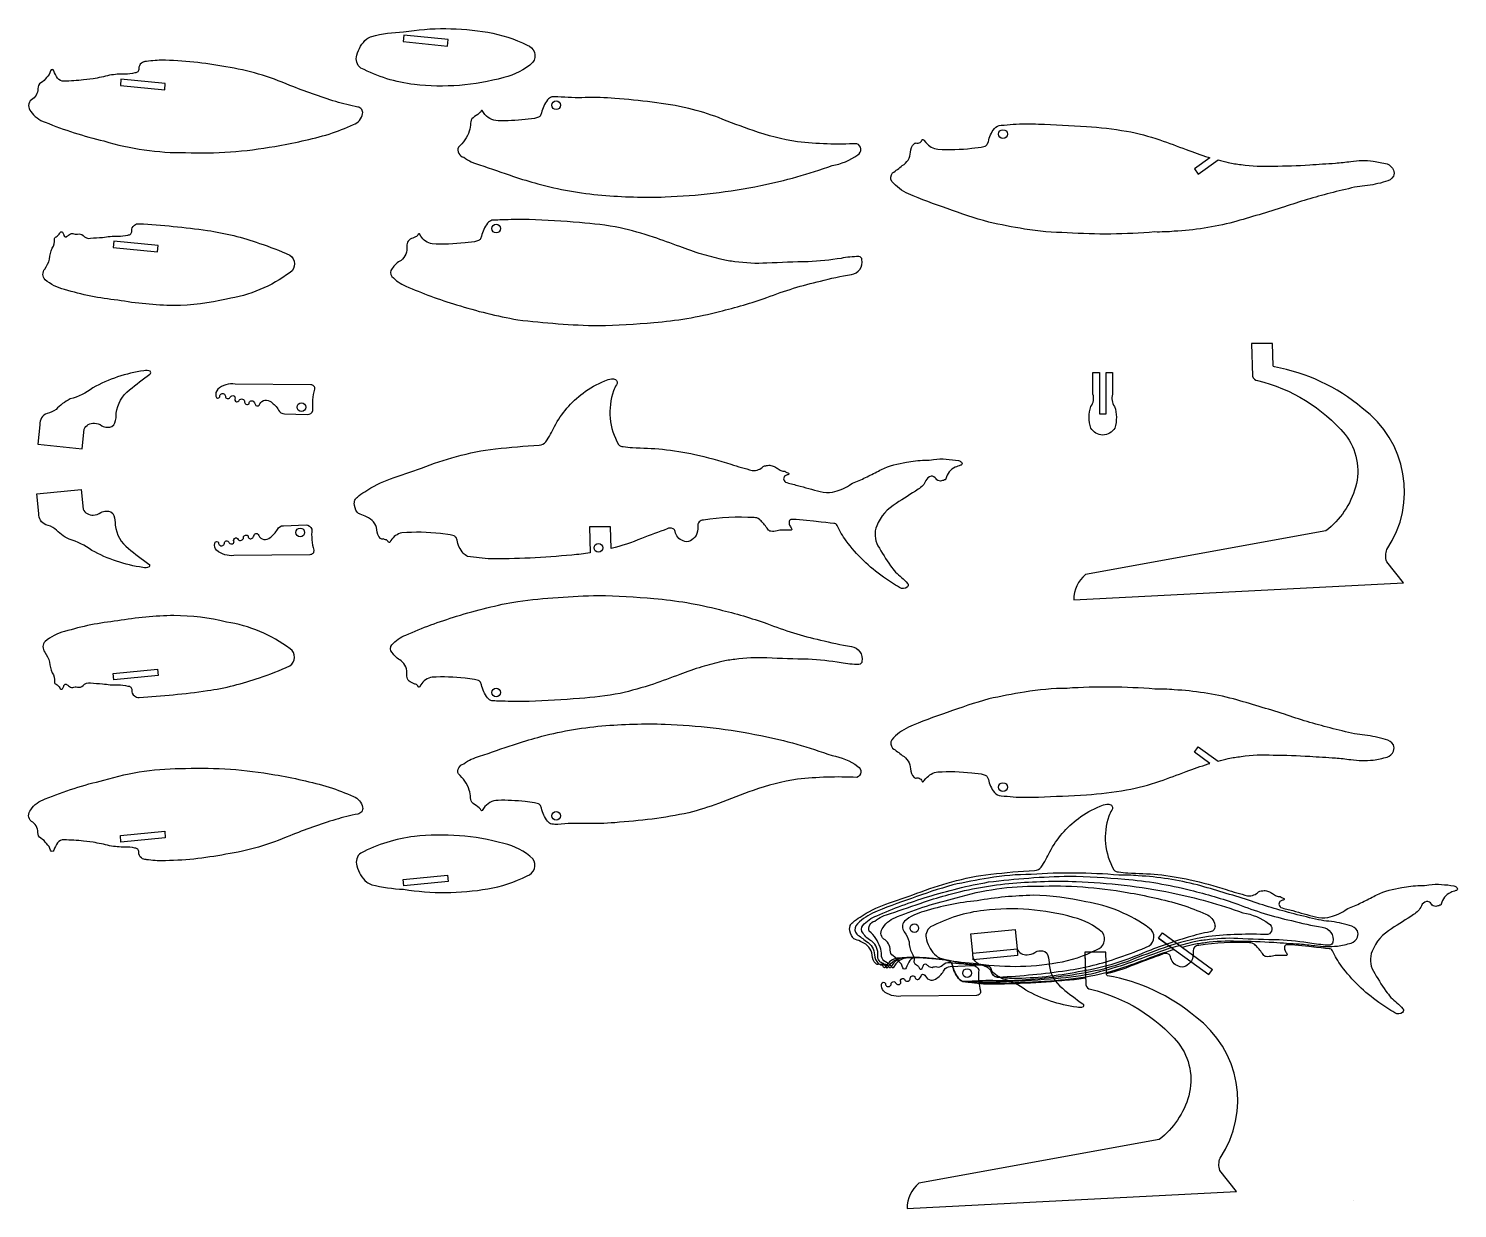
# Model space of a CAD drawing. Header units: millimetres. Extents: x 2135 to 2791, y 8674 to 9215.
import ezdxf

# ---------------------------------------------------------------- set-up
doc = ezdxf.new("R2010")
doc.units = ezdxf.units.MM
doc.layers.get('0').update_dxf_attribs({"color": 6})

msp = doc.modelspace()

# ---------------------------------------------------------------- linework, layer by layer
at = {"color": 5}
for p, q in [((2574.52, 9160.97), (2574.52, 9160.97)), ((2388.85, 8982.15), (2388.85, 8982.15)), ((2574.52, 8872.35), (2574.52, 8872.35)), ((2654.02, 8797.49), (2655.78, 8799.92)), ((2655.78, 8799.92), (2678.86, 8783.19)), ((2654.02, 8797.49), (2677.1, 8780.76)), ((2558.05, 8787), (2558.05, 8787)), ((2677.1, 8780.76), (2678.86, 8783.19)), ((2743.72, 8677.2), (2743.72, 8677.2))]:
    msp.add_line(p, q, dxfattribs=at)
at = {"color": 1}
for points in [[(2292.95, 9211.28, -0.05178), (2307.55, 9213.35, -0.083262), (2346.23, 9213.15, -0.077776), (2364.21, 9207.21, -0.518816), (2366.91, 9199.38, -0.127104), (2353.51, 9192.38, -0.096401), (2312.51, 9189.18, -0.090108), (2287.97, 9196.77, -0.344002), (2286.18, 9202.65, -0.158404), (2290.67, 9210.09, -0.054628)], [(2191.27, 9057.63, 0.177216), (2188.42, 9057.87, 0.09015), (2164.96, 9050.01, -0.101024), (2154.54, 9044.9, 0.094072), (2148.09, 9040.04, -0.094848), (2143.93, 9038.27, 0.317842), (2140.62, 9033.07), (2139.74, 9024.11), (2160.09, 9022.11), (2160.97, 9031.06, -0.313068), (2165.66, 9033.78, -0.154737), (2169.1, 9032.65, 0.140588), (2171.57, 9031.97, 0.384314), (2175.13, 9034.04, 0.081159), (2175.71, 9038.37, -0.20303), (2181.84, 9049.14, -0.021344), (2191.15, 9056.27, 0.474811)], [(2190.76, 8967.82, -0.177216), (2187.92, 8967.58, -0.09015), (2164.46, 8975.44, 0.101024), (2154.04, 8980.54, -0.094072), (2147.59, 8985.4, 0.094848), (2143.42, 8987.17, -0.317842), (2140.12, 8992.38), (2139.24, 9001.33), (2159.59, 9003.34), (2160.47, 8994.38, 0.313068), (2165.16, 8991.67, 0.154737), (2168.6, 8992.8, -0.140588), (2171.07, 8993.47, -0.384314), (2174.62, 8991.4, -0.081159), (2175.21, 8987.07, 0.20303), (2181.34, 8976.31, 0.021344), (2190.65, 8969.17, -0.474811)], [(2292.95, 8822.04, 0.05178), (2307.55, 8819.97, 0.083262), (2346.23, 8820.17, 0.077776), (2364.21, 8826.11, 0.518816), (2366.91, 8833.94, 0.127104), (2353.51, 8840.94, 0.096401), (2312.51, 8844.14, 0.090108), (2287.97, 8836.55, 0.344002), (2286.18, 8830.67, 0.158404), (2290.67, 8823.23, 0.054628)], [(2554.36, 8788.15, 0.05178), (2568.96, 8786.09, 0.083262), (2607.64, 8786.28, 0.077776), (2625.62, 8792.23, 0.518816), (2628.32, 8800.05, 0.127104), (2614.92, 8807.05, 0.096401), (2573.92, 8810.26, 0.090108), (2549.39, 8802.66, 0.344002), (2547.6, 8796.78, 0.158404), (2552.08, 8789.35, 0.054628)], [(2619.38, 8766.01, -0.177216), (2616.53, 8765.78, -0.09015), (2593.08, 8773.64, 0.101024), (2582.66, 8778.74, -0.094072), (2576.21, 8783.6, 0.094848), (2572.04, 8785.37, -0.317842), (2568.74, 8790.58), (2567.86, 8799.53), (2588.21, 8801.54), (2589.09, 8792.58, 0.313068), (2593.78, 8789.87, 0.154737), (2597.21, 8791, -0.140588), (2599.69, 8791.67, -0.384314), (2603.24, 8789.6, -0.081159), (2603.83, 8785.27, 0.20303), (2609.95, 8774.5, 0.021344), (2619.27, 8767.37, -0.474811)]]:
    msp.add_lwpolyline(points, format="xyb", close=True, dxfattribs=at)
for points in [[(2307.33, 9208.86), (2327.68, 9206.85), (2327.97, 9209.84), (2307.62, 9211.84)], [(2307.33, 8824.46), (2327.68, 8826.46), (2327.97, 8823.48), (2307.62, 8821.47)], [(2568.74, 8790.58), (2589.09, 8792.58), (2589.38, 8789.6), (2569.03, 8787.59)], [(2568.74, 8790.58), (2589.09, 8792.58), (2589.38, 8789.6), (2569.03, 8787.59)], [(2568.74, 8790.58), (2589.09, 8792.58), (2589.38, 8789.6), (2569.03, 8787.59)]]:
    msp.add_lwpolyline(points, close=True, dxfattribs=at)
at = {"color": 2}
for points in [[(2189.45, 9199.7, 0.233512), (2187.3, 9198.96, 0.282358), (2186.08, 9196.38, -0.438262), (2184.27, 9194.51, -0.062507), (2179.71, 9194, 0.04976), (2172.66, 9193.43, -0.022133), (2165.08, 9191.82), (2160.73, 9191.31, -0.025396), (2151.73, 9190.71, -0.252993), (2148.72, 9192.07, -0.052076), (2147.02, 9195.47, 0.839649), (2145.56, 9195.47, -0.162763), (2143.64, 9192.44, -0.119756), (2141.16, 9189.97, 0.288794), (2139.75, 9187.26, -0.266261), (2136.74, 9182.21, 0.423782), (2136.47, 9176.89, 0.170625), (2143.1, 9171.92, 0.038564), (2170.05, 9163.3, 0.076243), (2207.54, 9157.95, 0.053167), (2248.46, 9160.81, 0.02592), (2273.46, 9166.46, 0.018567), (2284.63, 9170.79, 0.256888), (2288.74, 9175.77, 0.448334), (2286.56, 9178.87, -0.018693), (2276.43, 9181.36, -0.020641), (2255.41, 9188.79, 0.06349), (2226.04, 9197.32, 0.044548), (2196.45, 9200.34, 0.033252), (2188.63, 9199.67)], [(2189.45, 8833.62, -0.233512), (2187.3, 8834.35, -0.282358), (2186.08, 8836.94, 0.438262), (2184.27, 8838.81, 0.062507), (2179.71, 8839.32, -0.04976), (2172.66, 8839.89, 0.022133), (2165.08, 8841.5), (2160.73, 8842.01, 0.025396), (2151.73, 8842.61, 0.252993), (2148.72, 8841.25, 0.052076), (2147.02, 8837.85, -0.839649), (2145.56, 8837.85, 0.162763), (2143.64, 8840.88, 0.119756), (2141.16, 8843.35, -0.288794), (2139.75, 8846.06, 0.266261), (2136.74, 8851.11, -0.423782), (2136.47, 8856.43, -0.170625), (2143.1, 8861.4, -0.038564), (2170.05, 8870.01, -0.076243), (2207.54, 8875.37, -0.053167), (2248.46, 8872.51, -0.02592), (2273.46, 8866.86, -0.018567), (2284.63, 8862.53, -0.256888), (2288.74, 8857.55, -0.448334), (2286.56, 8854.45, 0.018693), (2276.43, 8851.96, 0.020641), (2255.41, 8844.53, -0.06349), (2226.04, 8836, -0.044548), (2196.45, 8832.98, -0.033252), (2188.63, 8833.65)], [(2580.61, 8779.61, -0.233512), (2578.46, 8780.35, -0.282358), (2577.24, 8782.93, 0.438262), (2575.42, 8784.8, 0.062507), (2570.87, 8785.31, -0.04976), (2563.82, 8785.88, 0.022133), (2556.24, 8787.49), (2551.89, 8788, 0.025396), (2542.89, 8788.6, 0.252993), (2539.88, 8787.24, 0.052076), (2538.18, 8783.84, -0.839649), (2536.72, 8783.84, 0.162763), (2534.8, 8786.87, 0.119756), (2532.32, 8789.34, -0.288794), (2530.91, 8792.05, 0.266261), (2527.9, 8797.1, -0.423782), (2527.63, 8802.42, -0.170625), (2534.25, 8807.39, -0.038564), (2561.21, 8816.01, -0.076243), (2598.7, 8821.36, -0.053167), (2639.62, 8818.5, -0.02592), (2664.62, 8812.85, -0.018567), (2675.79, 8808.52, -0.256888), (2679.9, 8803.54, -0.448334), (2677.72, 8800.44, 0.018693), (2667.59, 8797.95, 0.020641), (2646.57, 8790.52, -0.06349), (2617.2, 8781.99, -0.044548), (2587.61, 8778.97, -0.033252), (2579.79, 8779.64)]]:
    msp.add_lwpolyline(points, format="xyb", dxfattribs=at)
for points in [[(2177.58, 9188.73), (2197.93, 9186.73), (2198.22, 9189.71), (2177.87, 9191.72)], [(2177.58, 8844.59), (2197.93, 8846.59), (2198.22, 8843.61), (2177.87, 8841.6)]]:
    msp.add_lwpolyline(points, close=True, dxfattribs=at)
at = {"color": 7}
for points in [[(2350.96, 9172.57, -0.25555), (2344.28, 9176.29), (2343.67, 9177.3, 0.377001), (2343.14, 9177.17, -0.126525), (2342.31, 9176.06, -0.028739), (2339.45, 9173.97, 0.205796), (2338.28, 9171.4, -0.112113), (2337.68, 9167.84, -0.146466), (2332.7, 9160.47, 0.437626), (2335.19, 9155.81, 0.103541), (2342.48, 9152.37, 0.003281), (2358.04, 9147.04, 0.019092), (2369.22, 9143.68, 0.047219), (2398.55, 9138.43, 0.029546), (2427.62, 9137.63, 0.040312), (2471.52, 9142.83, 0.037282), (2504.21, 9152.03, 0.122966), (2515.98, 9156.97, 0.655428), (2515.58, 9162.04, -0.037312), (2488.3, 9162.87, -0.045925), (2468.01, 9168.03, -0.011518), (2452.15, 9173.99, 0.026937), (2438.4, 9178.25, 0.021352), (2421.61, 9181.15, 0.009159), (2404.48, 9182.83, 0.026394), (2390.96, 9183.19, -0.03262), (2378.39, 9183.6, 0.010082), (2375.64, 9183.54, 0.164308), (2373.66, 9182.13, 0.126152), (2370.87, 9176.16), (2370.39, 9174.98, -0.129927), (2369.46, 9174.16), (2367.65, 9173.67), (2363.31, 9173.16, -0.034804)], [(2350.96, 8860.75, 0.25555), (2344.28, 8857.03), (2343.67, 8856.02, -0.377001), (2343.14, 8856.15, 0.126525), (2342.31, 8857.26, 0.028739), (2339.45, 8859.34, -0.205796), (2338.28, 8861.92, 0.112113), (2337.68, 8865.48, 0.146466), (2332.7, 8872.85, -0.437626), (2335.19, 8877.51, -0.103541), (2342.48, 8880.95, -0.003281), (2358.04, 8886.28, -0.019092), (2369.22, 8889.64, -0.047219), (2398.55, 8894.88, -0.029546), (2427.62, 8895.69, -0.040312), (2471.52, 8890.49, -0.037282), (2504.21, 8881.29, -0.122966), (2515.98, 8876.35, -0.655428), (2515.58, 8871.28, 0.037312), (2488.3, 8870.45, 0.045925), (2468.01, 8865.29, 0.011518), (2452.15, 8859.33, -0.026937), (2438.4, 8855.06, -0.021352), (2421.61, 8852.17, -0.009159), (2404.48, 8850.49, -0.026394), (2390.96, 8850.13, 0.03262), (2378.39, 8849.72, -0.010082), (2375.64, 8849.78, -0.164308), (2373.66, 8851.19, -0.126152), (2370.87, 8857.16), (2370.39, 8858.34, 0.129927), (2369.46, 8859.16), (2367.65, 8859.65), (2363.31, 8860.16, 0.034804)], [(2539.55, 8788.59, 0.25555), (2532.87, 8784.87), (2532.26, 8783.86, -0.377001), (2531.73, 8783.99, 0.126525), (2530.9, 8785.1, 0.028739), (2528.03, 8787.18, -0.205796), (2526.86, 8789.76, 0.112113), (2526.27, 8793.32, 0.146466), (2521.29, 8800.69, -0.437626), (2523.78, 8805.35, -0.103541), (2531.06, 8808.79, -0.003281), (2546.63, 8814.12, -0.019092), (2557.81, 8817.48, -0.047219), (2587.14, 8822.72, -0.029546), (2616.21, 8823.53, -0.040312), (2660.1, 8818.33, -0.037282), (2692.79, 8809.13, -0.122966), (2704.57, 8804.19, -0.655428), (2704.17, 8799.12, 0.037312), (2676.89, 8798.29, 0.045925), (2656.59, 8793.13, 0.011518), (2640.74, 8787.17, -0.026937), (2626.99, 8782.9, -0.021352), (2610.2, 8780.01, -0.009159), (2593.07, 8778.33, -0.026394), (2579.54, 8777.97, 0.03262), (2566.97, 8777.56, -0.010082), (2564.23, 8777.62, -0.164308), (2562.25, 8779.03, -0.126152), (2559.45, 8785), (2558.98, 8786.18, 0.129927), (2558.05, 8787), (2556.24, 8787.49), (2551.89, 8788, 0.034804)]]:
    msp.add_lwpolyline(points, format="xyb", close=True, dxfattribs=at)
at = {"color": 5}
for points in [[(2670.5, 9150.48), (2672.26, 9148.05), (2681.37, 9154.65, -0.002019), (2686.03, 9153.43, 0.031134), (2691.93, 9152.46, 0.04883), (2706.71, 9151.79, 0.016635), (2723.39, 9152.36, 0.000525), (2735.2, 9153.12, 0.014406), (2742.23, 9153.88, -0.064039), (2752.59, 9154.07, -0.021836), (2758.94, 9152.75, -0.211501), (2761.81, 9149.94, -0.215185), (2761.8, 9147.11, -0.208934), (2758.21, 9144.66, -0.048672), (2748.72, 9142.72, 0.019904), (2743.99, 9142.05, 0.003846), (2732.76, 9139.35, 0.018554), (2711.82, 9133.07, -0.007664), (2688.43, 9126.04, -0.049241), (2661.22, 9121.84, -0.027825), (2652.28, 9121.53, -0.03773), (2612.07, 9121.18, -0.038881), (2592.54, 9122.87, -0.015815), (2576.13, 9126.06, -0.022192), (2557.09, 9132.28, -0.021332), (2539.25, 9139.01, -0.102955), (2531.59, 9144.77, -0.323401), (2531.97, 9148.62, 0.013714), (2536.44, 9151.97, 0.255446), (2540.19, 9158.11, -0.225828), (2541.92, 9162.03, -0.275964), (2543.09, 9162.32, 0.159944), (2544.18, 9162.47, 0.239198), (2545.44, 9163.66, -0.450537), (2545.91, 9164, -0.24727), (2546.33, 9163.62), (2547.3, 9162.56, 0.194392), (2552.7, 9159.51, 0.044172), (2568.37, 9159.97), (2572.71, 9160.48), (2574.52, 9160.97, 0.129927), (2575.45, 9161.79), (2575.93, 9162.97, -0.126152), (2578.72, 9168.94, -0.244017), (2581.85, 9170.51, 0.013221), (2587.29, 9171.01, -0.020551), (2599, 9171.07, -0.00391), (2620.95, 9170, -0.02216), (2639.38, 9167.81, -0.035782), (2654.62, 9163.79, -0.005856), (2666.72, 9159.36, 0.00531), (2676.82, 9155.8, -0.000327), (2677.58, 9155.61)], [(2632.94, 9057.1), (2632.94, 9047.1, 0.248082), (2633.85, 9041.52, -0.15829), (2633.96, 9031.57, -0.241028), (2628.44, 9028.33, -0.241097), (2622.92, 9031.57, -0.15829), (2623.02, 9041.52, 0.248082), (2623.94, 9047.1), (2623.94, 9057.1), (2626.94, 9057.1), (2626.94, 9038.04), (2629.94, 9038.04), (2629.94, 9057.1)], [(2670.5, 8882.84), (2672.26, 8885.27), (2681.37, 8878.67, 0.002019), (2686.03, 8879.89, -0.031134), (2691.93, 8880.86, -0.04883), (2706.71, 8881.53, -0.016635), (2723.39, 8880.95, -0.000525), (2735.2, 8880.2, -0.014406), (2742.23, 8879.44, 0.064039), (2752.59, 8879.25, 0.021836), (2758.94, 8880.56, 0.211501), (2761.81, 8883.37, 0.215185), (2761.8, 8886.21, 0.208934), (2758.21, 8888.66, 0.048672), (2748.72, 8890.6, -0.019904), (2743.99, 8891.26, -0.003846), (2732.76, 8893.96, -0.018554), (2711.82, 8900.24, 0.007664), (2688.43, 8907.28, 0.049241), (2661.22, 8911.48, 0.027825), (2652.28, 8911.79, 0.03773), (2612.07, 8912.14, 0.038881), (2592.54, 8910.44, 0.015815), (2576.13, 8907.26, 0.022192), (2557.09, 8901.04, 0.021332), (2539.25, 8894.31, 0.102955), (2531.59, 8888.55, 0.323401), (2531.97, 8884.7, -0.013714), (2536.44, 8881.34, -0.255446), (2540.19, 8875.21, 0.225828), (2541.92, 8871.29, 0.275964), (2543.09, 8871, -0.159944), (2544.18, 8870.85, -0.239198), (2545.44, 8869.66, 0.450537), (2545.91, 8869.31, 0.24727), (2546.33, 8869.7), (2547.3, 8870.76, -0.194392), (2552.7, 8873.81, -0.044172), (2568.37, 8873.35), (2572.71, 8872.84), (2574.52, 8872.35, -0.129927), (2575.45, 8871.53), (2575.93, 8870.35, 0.126152), (2578.72, 8864.38, 0.244017), (2581.85, 8862.81, -0.013221), (2587.29, 8862.31, 0.020551), (2599, 8862.25, 0.00391), (2620.95, 8863.31, 0.02216), (2639.38, 8865.51, 0.035782), (2654.62, 8869.53, 0.005856), (2666.72, 8873.95, -0.00531), (2676.82, 8877.52, 0.000327), (2677.58, 8877.71)], [(2654.02, 8797.49), (2655.78, 8799.92), (2664.89, 8793.32, 0.002019), (2669.56, 8794.54, -0.031134), (2675.45, 8795.51, -0.04883), (2690.23, 8796.18, -0.016635), (2706.91, 8795.6, -0.000525), (2718.72, 8794.85, -0.014406), (2725.76, 8794.09, 0.064039), (2736.12, 8793.9, 0.021836), (2742.46, 8795.21, 0.211501), (2745.33, 8798.02, 0.215185), (2745.33, 8800.86, 0.208934), (2741.74, 8803.31, 0.048672), (2732.24, 8805.25, -0.019904), (2727.52, 8805.91, -0.003846), (2716.29, 8808.61, -0.018554), (2695.34, 8814.89, 0.007664), (2671.95, 8821.93, 0.049241), (2644.74, 8826.13, 0.027825), (2635.8, 8826.44, 0.03773), (2595.6, 8826.78, 0.038881), (2576.07, 8825.09, 0.015815), (2559.65, 8821.91, 0.022192), (2540.62, 8815.69, 0.021332), (2522.78, 8808.95, 0.102955), (2515.12, 8803.2, 0.323401), (2515.5, 8799.35, -0.013714), (2519.96, 8795.99, -0.255446), (2523.71, 8789.86, 0.225828), (2525.44, 8785.94, 0.275964), (2526.61, 8785.65, -0.159944), (2527.71, 8785.5, -0.239198), (2528.96, 8784.31, 0.450537), (2529.43, 8783.96, 0.24727), (2529.85, 8784.35), (2530.83, 8785.41, -0.194392), (2536.23, 8788.46, -0.044172), (2551.89, 8788), (2556.24, 8787.49), (2558.05, 8787, -0.129927), (2558.98, 8786.18), (2559.45, 8785, 0.126152), (2562.25, 8779.03, 0.244017), (2565.38, 8777.46, -0.013221), (2570.81, 8776.96, 0.020551), (2582.53, 8776.9, 0.00391), (2604.47, 8777.96, 0.02216), (2622.9, 8780.16, 0.035782), (2638.14, 8784.18, 0.005856), (2650.25, 8788.6, -0.00531), (2660.34, 8792.17, 0.000327), (2661.1, 8792.36)]]:
    msp.add_lwpolyline(points, format="xyb", close=True, dxfattribs=at)
at = {"color": 3}
for points in [[(2181.01, 9120.13, 0.438262), (2182.83, 9122, -0.282358), (2184.05, 9124.59, -0.233512), (2186.2, 9125.32, -0.022072), (2217.51, 9122.24, -0.050373), (2241.42, 9116.3, -0.032799), (2255.31, 9110.87, -0.541969), (2255.5, 9103, -0.122663), (2226.25, 9090.76, -0.056416), (2202.18, 9087.76, -0.037873), (2176.36, 9090.24, -0.048838), (2151.98, 9095.14, -0.113337), (2143.04, 9099.65, -0.362355), (2142.9, 9104.52, 0.086452), (2145.11, 9109.1, -0.104782), (2146.34, 9114.09, 0.205377), (2147.32, 9118.27, -0.236131), (2148.06, 9119.33, 0.157435), (2149.76, 9121, -0.552865), (2151.09, 9121.45, 0.119846), (2151.61, 9120.25, 0.373614), (2152.65, 9119.21, 0.047745), (2153.76, 9120.02, -0.216064), (2155.75, 9120.84, 0.199044), (2157.91, 9120.59, -0.280346), (2160.49, 9119.88, 0.259612), (2163.9, 9118.64, -0.016518), (2169.41, 9119.05, -0.04976), (2176.46, 9119.62, 0.062507)], [(2230.33, 9045.38, 1.017538), (2231.89, 9044.02, -0.70375), (2234.54, 9043.92, 0.722886), (2236.69, 9042.74, -0.592378), (2238.35, 9044.02, -0.178388), (2239.72, 9041.96, 0.59571), (2241.58, 9042.65, -0.490809), (2246.77, 9043.53, -0.113777), (2250.2, 9039.81, 0.312062), (2252.94, 9038.15), (2263.33, 9037.72, 0.312104), (2265.98, 9039.63, -0.09059), (2266.84, 9049.36, 0.475779), (2265.05, 9051.39), (2230.24, 9051.77, 0.211056), (2222.28, 9049.37, 0.236193), (2221.42, 9046.21, 0.782487), (2223.18, 9045.87, -1.01067), (2225.83, 9046.17, 0.744042), (2227.88, 9045.58, -0.805498)], [(2229.83, 8979.48, -1.017538), (2231.39, 8980.85, 0.70375), (2234.04, 8980.95, -0.722886), (2236.19, 8982.12, 0.592378), (2237.85, 8980.85, 0.178388), (2239.22, 8982.9, -0.59571), (2241.08, 8982.22, 0.490809), (2246.27, 8981.34, 0.113777), (2249.7, 8985.05, -0.312062), (2252.44, 8986.72), (2262.83, 8987.14, -0.312104), (2265.48, 8985.24, 0.09059), (2266.34, 8975.5, -0.475779), (2264.55, 8973.47), (2229.74, 8973.09, -0.211056), (2221.78, 8975.49, -0.236193), (2220.92, 8978.65, -0.782487), (2222.68, 8978.99, 1.01067), (2225.33, 8978.7, -0.744042), (2227.38, 8979.28, 0.805498)], [(2181.01, 8913.19, -0.438262), (2182.83, 8911.32, 0.282358), (2184.05, 8908.73, 0.233512), (2186.2, 8908, 0.022072), (2217.51, 8911.08, 0.050373), (2241.42, 8917.02, 0.032799), (2255.31, 8922.45, 0.541969), (2255.5, 8930.32, 0.122663), (2226.25, 8942.56, 0.056416), (2202.18, 8945.56, 0.037873), (2176.36, 8943.08, 0.048838), (2151.98, 8938.18, 0.113337), (2143.04, 8933.67, 0.362355), (2142.9, 8928.8, -0.086452), (2145.11, 8924.22, 0.104782), (2146.34, 8919.23, -0.205377), (2147.32, 8915.05, 0.236131), (2148.06, 8913.99, -0.157435), (2149.76, 8912.32, 0.552865), (2151.09, 8911.87, -0.119846), (2151.61, 8913.06, -0.373614), (2152.65, 8914.11, -0.047745), (2153.76, 8913.3, 0.216064), (2155.75, 8912.48, -0.199044), (2157.91, 8912.73, 0.280346), (2160.49, 8913.44, -0.259612), (2163.9, 8914.68, 0.016518), (2169.41, 8914.27, 0.04976), (2176.46, 8913.7, -0.062507)], [(2575.42, 8784.8, -0.438262), (2577.24, 8782.93, 0.282358), (2578.46, 8780.35, 0.233512), (2580.61, 8779.61, 0.022072), (2611.92, 8782.69, 0.050373), (2635.83, 8788.63, 0.032799), (2649.72, 8794.06, 0.541969), (2649.91, 8801.93, 0.122663), (2620.66, 8814.17, 0.056416), (2596.59, 8817.17, 0.037873), (2570.77, 8814.69, 0.048838), (2546.39, 8809.79, 0.113337), (2537.45, 8805.28, 0.362355), (2537.31, 8800.41, -0.086452), (2539.52, 8795.83, 0.104782), (2540.75, 8790.84, -0.205377), (2541.73, 8786.67, 0.236131), (2542.47, 8785.6, -0.157435), (2544.17, 8783.93, 0.552865), (2545.5, 8783.48, -0.119846), (2546.02, 8784.68, -0.373614), (2547.06, 8785.72, -0.047745), (2548.17, 8784.91, 0.216064), (2550.16, 8784.09, -0.199044), (2552.32, 8784.34, 0.280346), (2554.9, 8785.05, -0.259612), (2558.31, 8786.29, 0.016518), (2563.82, 8785.88, 0.04976), (2570.87, 8785.31, -0.062507)], [(2535.84, 8777.27, -1.017538), (2537.4, 8778.64, 0.70375), (2540.05, 8778.73, -0.722886), (2542.2, 8779.91, 0.592378), (2543.86, 8778.64, 0.178388), (2545.23, 8780.69, -0.59571), (2547.09, 8780.01, 0.490809), (2552.28, 8779.13, 0.113777), (2555.7, 8782.84, -0.312062), (2558.44, 8784.5), (2568.84, 8784.93, -0.312104), (2571.49, 8783.03, 0.09059), (2572.35, 8773.29, -0.475779), (2570.56, 8771.26), (2535.75, 8770.88, -0.211056), (2527.79, 8773.28, -0.236193), (2526.93, 8776.44, -0.782487), (2528.69, 8776.78, 1.01067), (2531.34, 8776.48, -0.744042), (2533.39, 8777.07, 0.805498)]]:
    msp.add_lwpolyline(points, format="xyb", close=True, dxfattribs=at)
at = {"color": 4}
for points in [[(2346.14, 9125.53, 0.126152), (2343.35, 9119.55), (2342.87, 9118.38, -0.129927), (2341.94, 9117.56), (2340.14, 9117.07), (2335.79, 9116.56, -0.042571), (2320.69, 9116.06, -0.214494), (2315.47, 9119.61), (2314.86, 9120.62, 0.377001), (2314.33, 9120.49, -0.239198), (2313.08, 9119.3, 0.05853), (2311.75, 9118.75, 0.38558), (2309.08, 9114.94, -0.25429), (2306.42, 9108.5, 0.137099), (2302.35, 9104.74, 0.396687), (2302.19, 9101.17, 0.106382), (2308.59, 9096.73, 0.030208), (2331.92, 9088.12, 0.032904), (2359.95, 9081.27, 0.02498), (2397.01, 9078.55, 0.015398), (2422.47, 9079.99, 0.043798), (2452.57, 9085.07, 0.025384), (2474.33, 9091.45, -0.038369), (2498.89, 9099, -0.019615), (2513.06, 9102.05, 0.435416), (2517.93, 9108.84, 0.383995), (2516.49, 9110.26, 0.042726), (2508.36, 9109.44, -0.02414), (2493.24, 9107.85, 0.009609), (2474.29, 9107.23, -0.04883), (2459.51, 9107.9, -0.031134), (2453.61, 9108.88, -0.000191), (2444.42, 9111.28, -0.009057), (2434.3, 9114.81, 0.005856), (2422.2, 9119.23, 0.020278), (2406.93, 9123.51, 0.024487), (2388.36, 9125.84, 0.009888), (2365.2, 9127.24, 0.009943), (2354.12, 9127.14, 0.023718), (2350.87, 9127, 0.010082), (2348.13, 9126.94, 0.164308)], [(2346.14, 8907.79, -0.126152), (2343.35, 8913.76), (2342.87, 8914.94, 0.129927), (2341.94, 8915.76), (2340.14, 8916.25), (2335.79, 8916.76, 0.042571), (2320.69, 8917.25, 0.214494), (2315.47, 8913.71), (2314.86, 8912.7, -0.377001), (2314.33, 8912.83, 0.239198), (2313.08, 8914.02, -0.05853), (2311.75, 8914.57, -0.38558), (2309.08, 8918.38, 0.25429), (2306.42, 8924.82, -0.137099), (2302.35, 8928.58, -0.396687), (2302.19, 8932.15, -0.106382), (2308.59, 8936.59, -0.030208), (2331.92, 8945.2, -0.032904), (2359.95, 8952.05, -0.02498), (2397.01, 8954.77, -0.015398), (2422.47, 8953.33, -0.043798), (2452.57, 8948.25, -0.025384), (2474.33, 8941.87, 0.038369), (2498.89, 8934.31, 0.019615), (2513.06, 8931.27, -0.435416), (2517.93, 8924.48, -0.383995), (2516.49, 8923.06, -0.042726), (2508.36, 8923.88, 0.02414), (2493.24, 8925.47, -0.009609), (2474.29, 8926.09, 0.04883), (2459.51, 8925.42, 0.031134), (2453.61, 8924.44, 0.000191), (2444.42, 8922.04, 0.009057), (2434.3, 8918.51, -0.005856), (2422.2, 8914.09, -0.020278), (2406.93, 8909.81, -0.024487), (2388.36, 8907.48, -0.009888), (2365.2, 8906.08, -0.009943), (2354.12, 8906.18, -0.023718), (2350.87, 8906.32, -0.010082), (2348.13, 8906.38, -0.164308)], [(2562.25, 8779.03, -0.126152), (2559.45, 8785), (2558.98, 8786.18, 0.129927), (2558.05, 8787), (2556.24, 8787.49), (2551.89, 8788, 0.042571), (2536.79, 8788.49, 0.214494), (2531.57, 8784.94), (2530.96, 8783.93, -0.377001), (2530.43, 8784.06, 0.239198), (2529.18, 8785.25, -0.05853), (2527.86, 8785.81, -0.38558), (2525.18, 8789.61, 0.25429), (2522.53, 8796.06, -0.137099), (2518.45, 8799.81, -0.396687), (2518.29, 8803.38, -0.106382), (2524.69, 8807.82, -0.030208), (2548.02, 8816.44, -0.032904), (2576.05, 8823.28, -0.02498), (2613.11, 8826.01, -0.015398), (2638.57, 8824.57, -0.043798), (2668.67, 8819.49, -0.025384), (2690.43, 8813.11, 0.038369), (2714.99, 8805.55, 0.019615), (2729.16, 8802.51, -0.435416), (2734.04, 8795.71, -0.383995), (2732.59, 8794.29, -0.042726), (2724.46, 8795.11, 0.02414), (2709.34, 8796.71, -0.009609), (2690.39, 8797.33, 0.04883), (2675.61, 8796.66, 0.031134), (2669.72, 8795.68, 0.000191), (2660.52, 8793.28, 0.009057), (2650.41, 8789.75, -0.005856), (2638.3, 8785.32, -0.020278), (2623.04, 8781.04, -0.024487), (2604.46, 8778.71, -0.009888), (2581.3, 8777.32, -0.009943), (2570.22, 8777.42, -0.023718), (2566.97, 8777.56, -0.010082), (2564.23, 8777.62, -0.164308)]]:
    msp.add_lwpolyline(points, format="xyb", close=True, dxfattribs=at)
at = {"color": 3}
for points in [[(2174.33, 9114.36), (2194.68, 9112.35), (2194.97, 9115.34), (2174.62, 9117.34)], [(2174.33, 8918.96), (2194.68, 8920.97), (2194.97, 8917.98), (2174.62, 8915.98)]]:
    msp.add_lwpolyline(points, close=True, dxfattribs=at)
at = {"color": 6}
for points in [[(2706.69, 9060.16), (2706.35, 9070.4), (2696.7, 9070.4), (2697.21, 9055.38, 0.284525), (2699.41, 9053.35, -0.159066), (2739.69, 9028.62, -0.234135), (2744.48, 9004.51, -0.159244), (2730.87, 8984.38), (2620.59, 8964.34, 0.228896), (2615.15, 8952.8), (2766.43, 8960.53), (2758.76, 8970.26, -0.182198), (2758.86, 8975.87, 0.402183), (2747.48, 9040.73, 0.131777), (2707.19, 9059.59, -0.291275)], [(2336.92, 8972.65, -0.094864), (2334.92, 8974.18, -0.126152), (2332.12, 8980.15), (2331.65, 8981.33, 0.129927), (2330.72, 8982.15), (2328.91, 8982.64), (2324.56, 8983.15, 0.050137), (2306.79, 8983.46, 0.201995), (2301.75, 8980), (2301.34, 8979.31, -0.367695), (2300.95, 8979.09, -0.149113), (2300.54, 8979.33, 0.361469), (2299.32, 8980.31, 0.030259), (2298.19, 8980.67, -0.275964), (2297.02, 8980.96, -0.225828), (2295.3, 8984.88, 0.282125), (2290.56, 8990.76, 0.075836), (2287.69, 8992.05, -0.204958), (2286.34, 8993.01, -0.177681), (2284.94, 8997.09, -0.046998), (2285.2, 8998.53, -0.107139), (2286.36, 8999.89, -0.047433), (2289.8, 9002.34, -0.066033), (2301.52, 9008.2, 0.003948), (2315.76, 9013.23, -0.031544), (2331.79, 9018.44, -0.046529), (2349.78, 9021.99, -0.018505), (2369.83, 9023.68, 0.228748), (2372.9, 9025.27, 0.028348), (2376.83, 9032.28, -0.113295), (2389.95, 9047.57, -0.069202), (2399.9, 9053.22, -0.079581), (2402.98, 9054.17, -0.163526), (2404.77, 9053.88, -0.430853), (2405.25, 9051.43, 0.048569), (2403.96, 9048.67, 0.220863), (2406.26, 9023.98, 0.234798), (2408.36, 9023.05, 0.019608), (2412.63, 9022.57, -0.014502), (2426.37, 9021.88, -0.02176), (2441.23, 9019.48, -0.02303), (2457.75, 9014.95, 0.012823), (2467.51, 9012.12, 0.151239), (2470.48, 9012.51, 0.107286), (2472.63, 9013.9, -0.229679), (2473.75, 9014.3, 0.019671), (2474.61, 9014.37, -0.161795), (2476.68, 9014.24, -0.088565), (2478.64, 9013.36, -0.020787), (2480.34, 9012.29, 0.187613), (2482.06, 9011.8, -0.144639), (2482.91, 9011.52, 0.07893), (2484.18, 9010.88, -0.269806), (2484.4, 9010.64, -0.33556), (2484.37, 9010.35, -0.140964), (2483.95, 9010.15, 0.112211), (2482.7, 9009.69, 0.253428), (2481.96, 9008.33, 0.238359), (2482.81, 9006.76, 0.023573), (2488.3, 9005.28, 0.002844), (2498.76, 9002.43, 0.112221), (2504.46, 9002.16, 0.090569), (2512.14, 9005.35, -0.06198), (2515.15, 9006.95, 0.039126), (2521.01, 9009.61, 0.020166), (2526.91, 9012.58, -0.075791), (2538.33, 9015.84, -0.032244), (2546.77, 9016.86, 0.052442), (2550.81, 9017.1, -0.065712), (2556.56, 9017.3, -0.03056), (2562.25, 9016.64, -0.166748), (2563.6, 9015.87, -0.494274), (2563.51, 9014.61, -0.065708), (2563.43, 9014.56, 0.025026), (2563.09, 9014.48, 0.029544), (2560.77, 9013.6, 0.248396), (2556.48, 9008.28, -0.188946), (2556.24, 9007.96, -0.08424), (2555.85, 9007.74, -0.067918), (2553.91, 9007.25, -0.312369), (2552, 9008.28, 0.260228), (2549.65, 9009.48, 0.253497), (2547.31, 9007.47, -0.160794), (2543.71, 9003.48, 0.000287), (2533.64, 8996.98, 0.163211), (2524.71, 8986.7, 0.231323), (2525.28, 8977.58, 0.02189), (2531.05, 8968.39, 0.072127), (2536.1, 8962.96, -0.042417), (2538.89, 8960.29, -0.433641), (2538.73, 8958.57, -0.310106), (2535.21, 8958.37, -0.01729), (2527.85, 8963.2, -0.085876), (2510.7, 8979.85, -0.0613), (2506.54, 8986.91, 0.284284), (2505.05, 8987.79), (2503.35, 8987.98), (2501.36, 8988.17), (2499.14, 8988.41), (2495.69, 8988.86), (2492.49, 8989.13), (2487.75, 8989.63, 0.06657), (2485.22, 8989.54, 0.271207), (2484.71, 8989.15, 0.193938), (2484.74, 8987, 0.039507), (2485.6, 8985.49, -0.660271), (2485.24, 8984.67, -0.036877), (2481.62, 8984.75, 0.109122), (2478.97, 8984.41, -0.096821), (2476.11, 8984.21, -0.274814), (2474.74, 8985.14, 0.036219), (2471.61, 8989.01, -0.064905), (2470.88, 8989.68, 0.189754), (2468.46, 8990.47, 0.05503), (2445.19, 8989.27, 0.465762), (2442.58, 8986.46, -0.119406), (2441.84, 8982.21, -0.081273), (2439.18, 8979.75, -0.236759), (2435.9, 8979.83, -0.291476), (2432.22, 8984.15, 0.189296), (2431.22, 8985.32, 0.248435), (2428.57, 8985.31, 0.005219), (2416.81, 8980.94, -0.035993), (2402.81, 8976.26), (2402.47, 8986.26), (2392.83, 8986.26), (2393.23, 8974.29, -0.020751), (2384.77, 8973.32, -0.025577), (2346.39, 8971.54)], [(2564.25, 8777.5, -0.094864), (2562.25, 8779.03, -0.126152), (2559.45, 8785), (2558.98, 8786.18, 0.129927), (2558.05, 8787), (2556.24, 8787.49), (2551.89, 8788, 0.050137), (2534.12, 8788.31, 0.201995), (2529.08, 8784.84), (2528.67, 8784.16, -0.367695), (2528.28, 8783.94, -0.149113), (2527.87, 8784.18, 0.361469), (2526.65, 8785.16, 0.030259), (2525.52, 8785.51, -0.275964), (2524.35, 8785.81, -0.225828), (2522.63, 8789.73, 0.282125), (2517.89, 8795.61, 0.075836), (2515.02, 8796.9, -0.204958), (2513.67, 8797.85, -0.177681), (2512.27, 8801.94, -0.046998), (2512.53, 8803.38, -0.107139), (2513.69, 8804.74, -0.047433), (2517.13, 8807.19, -0.066033), (2528.85, 8813.05, 0.003948), (2543.09, 8818.08, -0.031544), (2559.12, 8823.29, -0.046529), (2577.11, 8826.84, -0.018505), (2597.16, 8828.53, 0.228748), (2600.23, 8830.12, 0.028348), (2604.16, 8837.13, -0.113295), (2617.28, 8852.42, -0.069202), (2627.23, 8858.07, -0.079581), (2630.31, 8859.02, -0.163526), (2632.1, 8858.73, -0.430853), (2632.58, 8856.28, 0.048569), (2631.29, 8853.52, 0.220863), (2633.59, 8828.83, 0.234798), (2635.69, 8827.89, 0.019608), (2639.96, 8827.42, -0.014502), (2653.7, 8826.73, -0.02176), (2668.56, 8824.33, -0.02303), (2685.08, 8819.8, 0.012823), (2694.84, 8816.97, 0.151239), (2697.81, 8817.36, 0.107286), (2699.96, 8818.75, -0.229679), (2701.08, 8819.15, 0.019671), (2701.94, 8819.22, -0.161795), (2704.01, 8819.09, -0.088565), (2705.97, 8818.21, -0.020787), (2707.67, 8817.14, 0.187613), (2709.39, 8816.65, -0.144639), (2710.24, 8816.37, 0.07893), (2711.51, 8815.73, -0.269806), (2711.73, 8815.49, -0.33556), (2711.7, 8815.2, -0.140964), (2711.28, 8815, 0.112211), (2710.03, 8814.54, 0.253428), (2709.29, 8813.18, 0.238359), (2710.14, 8811.61, 0.023573), (2715.63, 8810.13, 0.002844), (2726.09, 8807.28, 0.112221), (2731.79, 8807.01, 0.090569), (2739.47, 8810.19, -0.06198), (2742.48, 8811.8, 0.039126), (2748.34, 8814.45, 0.020166), (2754.24, 8817.43, -0.075791), (2765.66, 8820.69, -0.032244), (2774.1, 8821.71, 0.052442), (2778.14, 8821.95, -0.065712), (2783.89, 8822.15, -0.03056), (2789.58, 8821.49, -0.166748), (2790.93, 8820.72, -0.494274), (2790.84, 8819.45, -0.065708), (2790.76, 8819.41, 0.025026), (2790.42, 8819.32, 0.029544), (2788.1, 8818.45, 0.248396), (2783.81, 8813.13, -0.188946), (2783.57, 8812.81, -0.08424), (2783.18, 8812.59, -0.067918), (2781.24, 8812.1, -0.312369), (2779.33, 8813.13, 0.260228), (2776.98, 8814.33, 0.253497), (2774.64, 8812.32, -0.160794), (2771.04, 8808.32, 0.000287), (2760.97, 8801.82, 0.163211), (2752.04, 8791.55, 0.231323), (2752.61, 8782.43, 0.02189), (2758.38, 8773.24, 0.072127), (2763.43, 8767.8, -0.042417), (2766.22, 8765.14, -0.433641), (2766.06, 8763.42, -0.310106), (2762.54, 8763.22, -0.01729), (2755.18, 8768.05, -0.085876), (2738.03, 8784.7, -0.0613), (2733.87, 8791.76, 0.284284), (2732.38, 8792.64), (2730.68, 8792.83), (2728.69, 8793.02), (2726.47, 8793.26), (2723.02, 8793.71), (2719.82, 8793.98), (2715.08, 8794.48, 0.06657), (2712.55, 8794.39, 0.271207), (2712.05, 8794, 0.193938), (2712.07, 8791.85, 0.039507), (2712.93, 8790.34, -0.660271), (2712.57, 8789.52, -0.036877), (2708.95, 8789.6, 0.109122), (2706.3, 8789.26, -0.096821), (2703.44, 8789.06, -0.274814), (2702.07, 8789.99, 0.036219), (2698.94, 8793.86, -0.064905), (2698.21, 8794.53, 0.189754), (2695.79, 8795.32, 0.05503), (2672.52, 8794.12, 0.465762), (2669.91, 8791.31, -0.119406), (2669.17, 8787.06, -0.081273), (2666.51, 8784.6, -0.236759), (2663.23, 8784.68, -0.291476), (2659.55, 8789, 0.189296), (2658.55, 8790.17, 0.248435), (2655.9, 8790.16, 0.005219), (2644.14, 8785.79, -0.035993), (2630.14, 8781.11), (2629.8, 8791.11), (2620.16, 8791.11), (2620.56, 8779.14, -0.020751), (2612.1, 8778.17, -0.025577), (2573.72, 8776.39)], [(2630.15, 8780.86), (2629.8, 8791.11), (2620.16, 8791.11), (2620.67, 8776.08, 0.284525), (2622.87, 8774.05, -0.159066), (2663.14, 8749.33, -0.234135), (2667.93, 8725.22, -0.159244), (2654.33, 8705.09), (2544.04, 8685.04, 0.228896), (2538.61, 8673.5), (2689.88, 8681.23), (2682.21, 8690.97, -0.182198), (2682.31, 8696.57, 0.402183), (2670.93, 8761.44, 0.131777), (2630.64, 8780.3, -0.291275)]]:
    msp.add_lwpolyline(points, format="xyb", close=True, dxfattribs=at)
at = {"color": 7}
for centre in [(2377.59, 9179.67), (2377.59, 8853.65), (2566.17, 8781.49)]:
    msp.add_circle(centre, 2, dxfattribs=at)
at = {"color": 5}
for centre in [(2582.65, 9166.48), (2582.65, 8866.84)]:
    msp.add_circle(centre, 2, dxfattribs=at)
at = {"color": 4}
for centre in [(2350.07, 9123.07), (2350.07, 8910.25), (2566.17, 8781.49)]:
    msp.add_circle(centre, 2, dxfattribs=at)
at = {"color": 3}
for centre, radius in [((2260.66, 9041.16), 2), ((2260.16, 8983.7), 2), ((2541.97, 8802.1), 1.97)]:
    msp.add_circle(centre, radius, dxfattribs=at)
at = {"color": 6}
for centre in [(2396.98, 8976.64), (2566.17, 8781.49)]:
    msp.add_circle(centre, 2, dxfattribs=at)
at = {"color": 1}
msp.add_circle((2566.17, 8781.49), 2, dxfattribs=at)

doc.saveas('drawing.dxf')
